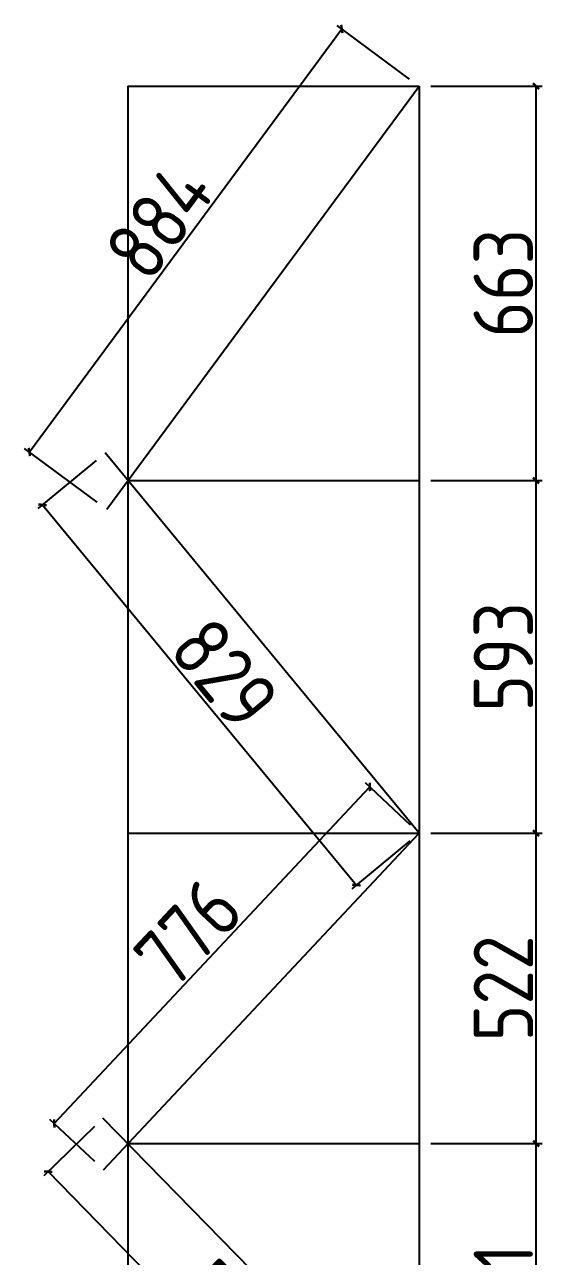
# Model space of a CAD drawing. Extents: x -196983 to 471790, y -783661 to 190401.
# Drawn here: x 102874 to 111585, y -219897 to -199188 of the extents above; entities that cross this region are included whole.
import ezdxf

# ---------------------------------------------------------------- set-up
doc = ezdxf.new("R2010")
doc.units = 0
doc.header["$LTSCALE"] = 1000
doc.header["$MEASUREMENT"] = 0
doc.layers.add('AXIS', color=3, linetype='Continuous')
doc.styles.get("Standard").update_dxf_attribs({"font": 'gbenor.shx', "bigfont": 'gbcbig.shx'})
doc.dimstyles.get("Standard").update_dxf_attribs({"dimscale": 100, "dimtxt": 3.5, "dimasz": 1, "dimexe": 2.5, "dimexo": 3, "dimgap": 1.5, "dimtad": 1, "dimdec": 0, "dimzin": 0, "dimdsep": 46, "dimtxsty": 'Standard', "dimblk": 'ARCHTICK', "dimcen": 0.09, "dimadec": 0, "dimazin": 0, "dimtfac": 1, "dimtdec": 0, "dimtix": 1, "dimtmove": 2, "dimatfit": 3, "dimfxl": 1, "dimtolj": 1, "dimtzin": 0, "dimarcsym": 0})

# ---------------------------------------------------------------- blocks, each defined once
blk = doc.blocks.new('_ArchTick')
at = {"color": 0, "linetype": 'ByBlock', "const_width": 0.4}
blk.add_lwpolyline([(-0.5, -0.5), (0.5, 0.5)], dxfattribs=at)
blk = doc.blocks.new('*D1600')
at = {"layer": 'AXIS', "color": 0, "lineweight": -2}
for p, q in [((109711, -218002), (111579, -218002)), ((111479, -223012), (111479, -218002)), ((109711, -223012), (111579, -223012))]:
    blk.add_line(p, q, dxfattribs=at)
at = {"layer": 'Defpoints', "color": 0}
for p in [(109511, -218002), (111479, -218002), (109511, -223012)]:
    blk.add_point(p, dxfattribs=at)
at = {"layer": 'AXIS', "color": 0, "lineweight": -2, "xscale": 100, "yscale": 100, "zscale": 100}
for p, rotation in [((111479, -218002), 90), ((111479, -223012), 270)]:
    blk.add_blockref('_ArchTick', p, dxfattribs=dict(at, rotation=rotation))
at = {"layer": 'AXIS', "color": 0, "insert": (110929, -220507), "char_height": 1000, "attachment_point": 5, "rotation": 90}
blk.add_mtext('\\A1;501', dxfattribs=at)
blk = doc.blocks.new('*D1601')
at = {"layer": 'AXIS', "color": 0, "lineweight": -2}
for p, q in [((109711, -212782), (111579, -212782)), ((111479, -218002), (111479, -212782)), ((109711, -218002), (111579, -218002))]:
    blk.add_line(p, q, dxfattribs=at)
at = {"layer": 'Defpoints', "color": 0}
for p in [(109511, -212782), (111479, -212782), (109511, -218002)]:
    blk.add_point(p, dxfattribs=at)
at = {"layer": 'AXIS', "color": 0, "lineweight": -2, "xscale": 100, "yscale": 100, "zscale": 100}
for p, rotation in [((111479, -212782), 90), ((111479, -218002), 270)]:
    blk.add_blockref('_ArchTick', p, dxfattribs=dict(at, rotation=rotation))
at = {"layer": 'AXIS', "color": 0, "insert": (110929, -215392), "char_height": 1000, "attachment_point": 5, "rotation": 90}
blk.add_mtext('\\A1;522', dxfattribs=at)
blk = doc.blocks.new('*D1602')
at = {"layer": 'AXIS', "color": 0, "lineweight": -2}
for p, q in [((109711, -206852), (111579, -206852)), ((111479, -212782), (111479, -206852)), ((109711, -212782), (111579, -212782))]:
    blk.add_line(p, q, dxfattribs=at)
at = {"layer": 'Defpoints', "color": 0}
for p in [(109511, -206852), (111479, -206852), (109511, -212782)]:
    blk.add_point(p, dxfattribs=at)
at = {"layer": 'AXIS', "color": 0, "lineweight": -2, "xscale": 100, "yscale": 100, "zscale": 100}
for p, rotation in [((111479, -206852), 90), ((111479, -212782), 270)]:
    blk.add_blockref('_ArchTick', p, dxfattribs=dict(at, rotation=rotation))
at = {"layer": 'AXIS', "color": 0, "insert": (110929, -209817), "char_height": 1000, "attachment_point": 5, "rotation": 90}
blk.add_mtext('\\A1;593', dxfattribs=at)
blk = doc.blocks.new('*D1603')
at = {"layer": 'AXIS', "color": 0, "lineweight": -2}
for p, q in [((109711, -200222), (111579, -200222)), ((111479, -206852), (111479, -200222)), ((109711, -206852), (111579, -206852))]:
    blk.add_line(p, q, dxfattribs=at)
at = {"layer": 'Defpoints', "color": 0}
for p in [(109511, -200222), (111479, -200222), (109511, -206852)]:
    blk.add_point(p, dxfattribs=at)
at = {"layer": 'AXIS', "color": 0, "lineweight": -2, "xscale": 100, "yscale": 100, "zscale": 100}
for p, rotation in [((111479, -200222), 90), ((111479, -206852), 270)]:
    blk.add_blockref('_ArchTick', p, dxfattribs=dict(at, rotation=rotation))
at = {"layer": 'AXIS', "color": 0, "insert": (110929, -203537), "char_height": 1000, "attachment_point": 5, "rotation": 90}
blk.add_mtext('\\A1;663', dxfattribs=at)
blk = doc.blocks.new('*D1604')
at = {"layer": 'AXIS', "color": 0, "lineweight": -2}
for p, q in [((109350, -200103), (108131, -199202)), ((102954, -206373), (108211, -199261)), ((104094, -207216), (102874, -206314))]:
    blk.add_line(p, q, dxfattribs=at)
at = {"layer": 'Defpoints', "color": 0}
for p in [(108211, -199261), (109511, -200222), (104255, -207334)]:
    blk.add_point(p, dxfattribs=at)
at = {"layer": 'AXIS', "color": 0, "lineweight": -2, "xscale": 100, "yscale": 100, "zscale": 100}
for p, rotation in [((108211, -199261), 53.53319555945743), ((102954, -206373), 233.5331955594575)]:
    blk.add_blockref('_ArchTick', p, dxfattribs=dict(at, rotation=rotation))
at = {"layer": 'AXIS', "color": 0, "insert": (105140, -202490), "char_height": 1000, "attachment_point": 5, "rotation": 53.5332}
blk.add_mtext('\\A1;884', dxfattribs=at)
blk = doc.blocks.new('*D1605')
at = {"layer": 'AXIS', "color": 0, "lineweight": -2}
for p, q in [((104075, -206517), (103097, -207325)), ((103174, -207261), (108456, -213654)), ((109357, -212909), (108379, -213718))]:
    blk.add_line(p, q, dxfattribs=at)
at = {"layer": 'Defpoints', "color": 0}
for p in [(104229, -206389), (109511, -212782), (108456, -213654)]:
    blk.add_point(p, dxfattribs=at)
at = {"layer": 'AXIS', "color": 0, "lineweight": -2, "xscale": 100, "yscale": 100, "zscale": 100}
for p, rotation in [((103174, -207261), 129.567157939693), ((108456, -213654), 309.5671579396931)]:
    blk.add_blockref('_ArchTick', p, dxfattribs=dict(at, rotation=rotation))
at = {"layer": 'AXIS', "color": 0, "insert": (106239, -210107), "char_height": 1000, "attachment_point": 5, "rotation": 309.5672}
blk.add_mtext('\\A1;829', dxfattribs=at)
blk = doc.blocks.new('*D1606')
at = {"layer": 'AXIS', "color": 0, "lineweight": -2}
for p, q in [((103373, -217662), (108683, -212005)), ((109365, -212645), (108610, -211936)), ((104055, -218302), (103300, -217594))]:
    blk.add_line(p, q, dxfattribs=at)
at = {"layer": 'Defpoints', "color": 0}
for p in [(108683, -212005), (109511, -212782), (104201, -218439)]:
    blk.add_point(p, dxfattribs=at)
at = {"layer": 'AXIS', "color": 0, "lineweight": -2, "xscale": 100, "yscale": 100, "zscale": 100}
for p, rotation in [((108683, -212005), 46.81112079219076), ((103373, -217662), 226.8111207921908)]:
    blk.add_blockref('_ArchTick', p, dxfattribs=dict(at, rotation=rotation))
at = {"layer": 'AXIS', "color": 0, "insert": (105627, -214457), "char_height": 1000, "attachment_point": 5, "rotation": 46.8111}
blk.add_mtext('\\A1;776', dxfattribs=at)
blk = doc.blocks.new('*D1607')
at = {"layer": 'AXIS', "color": 0, "lineweight": -2}
for p, q in [((104049, -217713), (103200, -218543)), ((103271, -218473), (108591, -223912)), ((109368, -223152), (108519, -223982))]:
    blk.add_line(p, q, dxfattribs=at)
at = {"layer": 'Defpoints', "color": 0}
for p in [(104192, -217573), (109511, -223012), (108591, -223912)]:
    blk.add_point(p, dxfattribs=at)
at = {"layer": 'AXIS', "color": 0, "lineweight": -2, "xscale": 100, "yscale": 100, "zscale": 100}
for p, rotation in [((103271, -218473), 134.3640487462024), ((108591, -223912), 314.3640487462024)]:
    blk.add_blockref('_ArchTick', p, dxfattribs=dict(at, rotation=rotation))
at = {"layer": 'AXIS', "color": 0, "insert": (106324, -220808), "char_height": 1000, "attachment_point": 5, "rotation": 314.364}
blk.add_mtext('\\A1;761', dxfattribs=at)

msp = doc.modelspace()

# ---------------------------------------------------------------- linework, layer by layer
at = {"color": 3}
for p, q in [((104254.6, -207334.4), (109511.2, -200221.9)), ((104611.2, -200221.9), (104611.2, -242391.9)), ((109511.2, -212781.9), (104229, -206389.4)), ((104200.6, -218439.4), (109511.2, -212781.9)), ((109511.2, -223011.9), (104191.7, -217573))]:
    msp.add_line(p, q, dxfattribs=at)
at = {"layer": 'AXIS', "color": 4}
for p, q in [((104611.2, -200221.9), (109511.2, -200221.9)), ((109511.2, -200221.9), (109511.2, -242391.9)), ((104611.2, -206851.9), (109511.2, -206851.9)), ((104611.2, -212781.9), (109511.2, -212781.9)), ((104611.2, -218001.9), (109511.2, -218001.9))]:
    msp.add_line(p, q, dxfattribs=at)

# ---------------------------------------------------------------- dimensions: what is measured, and where the dimension line sits
for p1, p2, distance, picture, middle in [((104254.6, -207334.4), (109511.2, -200221.9), 1616.8, '*D1604', (105140.4, -202490.3)), ((104229, -206389.4), (109511.2, -212781.9), -1368.8, '*D1605', (106238.9, -210107.2)), ((104200.6, -218439.4), (109511.2, -212781.9), 1135.5, '*D1606', (105627, -214457.1)), ((104191.7, -217573), (109511.2, -223011.9), -1287.3, '*D1607', (106324.4, -220807.9))]:
    dim = msp.add_aligned_dim(p1=p1, p2=p2, distance=distance, dimstyle='Standard', override={"dimtxt": 10, "dimexe": 1, "dimexo": 2, "dimgap": 0.5, "dimlfac": 0.1}, dxfattribs=at)
    dim.commit()
    dim.dimension.update_dxf_attribs({"geometry": picture, "text_midpoint": middle})
for base, p1, p2, picture, middle in [((111478.8, -200221.9), (109511.2, -206851.9), (109511.2, -200221.9), '*D1603', (110928.8, -203536.9)), ((111478.8, -206851.9), (109511.2, -212781.9), (109511.2, -206851.9), '*D1602', (110928.8, -209816.9)), ((111478.8, -212781.9), (109511.2, -218001.9), (109511.2, -212781.9), '*D1601', (110928.8, -215391.9)), ((111478.8, -218001.9), (109511.2, -223011.9), (109511.2, -218001.9), '*D1600', (110928.8, -220506.9))]:
    dim = msp.add_linear_dim(base=base, p1=p1, p2=p2, angle=90, dimstyle='Standard', override={"dimtxt": 10, "dimexe": 1, "dimexo": 2, "dimgap": 0.5, "dimlfac": 0.1}, dxfattribs=at)
    dim.commit()
    dim.dimension.update_dxf_attribs({"geometry": picture, "text_midpoint": middle})

doc.saveas('drawing.dxf')
